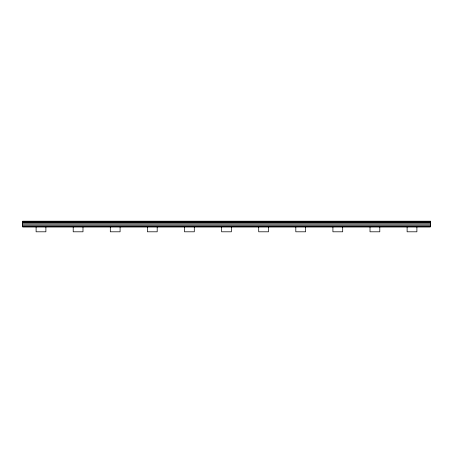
<?xml version="1.0" encoding="UTF-8"?>
<svg xmlns="http://www.w3.org/2000/svg" width="453" height="453" viewBox="0 0 453 453"><rect width="100%" height="100%" fill="white"/><g stroke="black" fill="none" stroke-linecap="round" stroke-linejoin="round"><path stroke-width="0.68" d="M22.65 221.517L430.35 221.517M22.65 222.729L430.35 222.729M22.65 222.91L430.35 222.91M22.65 224.099L430.35 224.099M22.65 225.271L430.35 225.271M22.65 226.324L430.35 226.324M22.65 226.647L430.35 226.647M22.65 226.777L430.35 226.777M416.896 226.908L416.896 231.8L407.111 231.8L407.111 226.908M379.795 226.908L379.795 231.8L370.01 231.8L370.01 226.908M342.695 226.908L342.695 231.8L332.91 231.8L332.91 226.908M305.594 226.908L305.594 231.8L295.809 231.8L295.809 226.908M268.493 226.908L268.493 231.8L258.708 231.8L258.708 226.908M231.392 226.908L231.392 231.8L221.608 231.8L221.608 226.908M194.292 226.908L194.292 231.8L184.507 231.8L184.507 226.908M157.191 226.908L157.191 231.8L147.406 231.8L147.406 226.908M120.09 226.908L120.09 231.8L110.306 231.8L110.306 226.908M82.99 226.908L82.99 231.8L73.205 231.8L73.205 226.908M45.889 226.908L45.889 231.8L36.104 231.8L36.104 226.908M430.35 221.2L22.65 221.2L22.65 226.908L430.35 226.908L430.35 221.2"/></g></svg>
